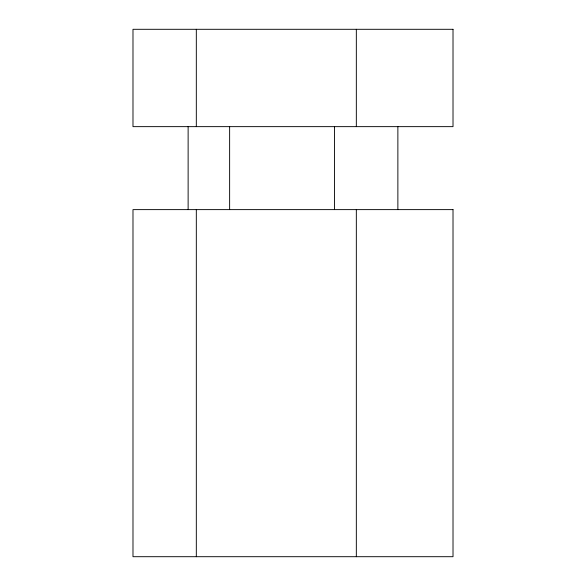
<?xml version="1.0" encoding="UTF-8"?>
<svg xmlns="http://www.w3.org/2000/svg" width="586" height="586" viewBox="0 0 586 586"><rect width="100%" height="100%" fill="white"/><g stroke="black" fill="none" stroke-linecap="round" stroke-linejoin="round"><path stroke-width="0.88" d="M397.872 126.642L397.872 209.62M356.332 29.3L356.332 126.642M356.332 209.62L356.332 556.7M334.503 126.642L334.503 209.62M229.631 126.642L229.631 209.62M196.317 29.3L196.317 126.642M196.317 209.62L196.317 556.7M188.128 126.642L188.128 209.62M453.015 29.3L132.985 29.3L132.985 126.642L453.015 126.642L453.015 29.3M453.015 209.62L132.985 209.62L132.985 556.7L453.015 556.7L453.015 209.62"/></g></svg>
